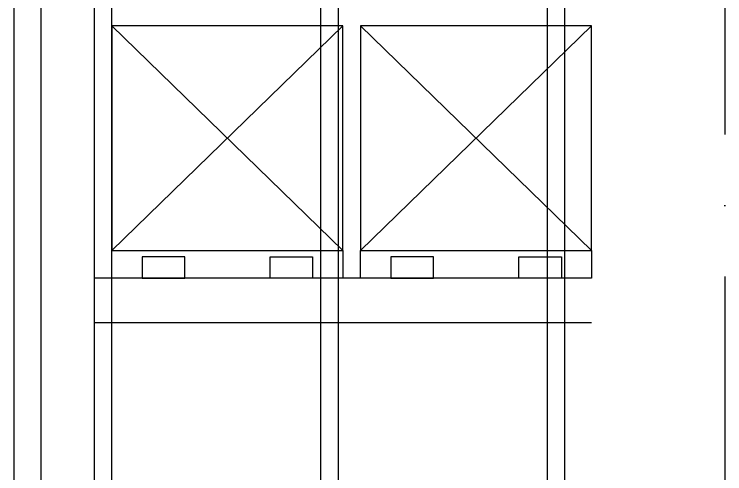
# Model space of a CAD drawing. Extents: x 0 to 210250, y -124674 to 148500.
# Drawn here: x 180977 to 184977, y -118655 to -116068 of the extents above; entities that cross this region are included whole.
import ezdxf

# ---------------------------------------------------------------- set-up
doc = ezdxf.new("R2010")
doc.units = 0
doc.header["$LTSCALE"] = 400
doc.linetypes.add('CEN', pattern=[17, 15, -1, 0, -1])
doc.layers.get('0').update_dxf_attribs({"linetype": 'CONTINUOUS'})
for name, color, linetype in [('CENTER', 6, 'CEN'), ('DIM', 2, 'CONTINUOUS'), ('pallrt', 30, 'CONTINUOUS')]:
    doc.layers.add(name, color=color, linetype=linetype)

# ---------------------------------------------------------------- blocks, each defined once
blk = doc.blocks.new('A$C36BB638E')
at = {"layer": 'pallrt'}
for p, q in [((-550, 1420), (750, 155)), ((-550, 155), (750, 1420))]:
    blk.add_line(p, q, dxfattribs=at)
for points in [[(-550, 155), (750, 155), (750, 1420), (-550, 1420)], [(-550, 155), (750, 155), (750, 0), (-550, 0)], [(-380, -0.8), (-140, -0.8), (-140, 118.7), (-380, 118.7)], [(580, -0.8), (340, -0.8), (340, 118.7), (580, 118.7)]]:
    blk.add_lwpolyline(points, close=True, dxfattribs=at)

msp = doc.modelspace()

# ---------------------------------------------------------------- linework, layer by layer
msp.add_line((184226.643, -117553.335), (181426.643, -117553.335))
for points in [[(181126.643, -120303.335), (180976.643, -120303.335), (180976.643, -96674.557), (181126.643, -96674.557)], [(181426.643, -120303.335), (181526.643, -120303.335), (181526.643, -97663.335), (181426.643, -97663.335)], [(182701.643, -120303.335), (182801.643, -120303.335), (182801.643, -97663.335), (182701.643, -97663.335)], [(183976.643, -120303.335), (184076.643, -120303.335), (184076.643, -97663.335), (183976.643, -97663.335)]]:
    msp.add_lwpolyline(points, close=True)
at = {"layer": 'CENTER'}
msp.add_line((184976.643, -97144.77), (184976.643, -120684.77), dxfattribs=at)
at = {"layer": 'DIM'}
msp.add_line((181426.643, -117803.335), (184226.643, -117803.335), dxfattribs=at)

# ---------------------------------------------------------------- block references
at = {"layer": 'pallrt'}
for p in [(182076.643, -117553.335), (183476.643, -117553.335)]:
    msp.add_blockref('A$C36BB638E', p, dxfattribs=at)

doc.saveas('drawing.dxf')
